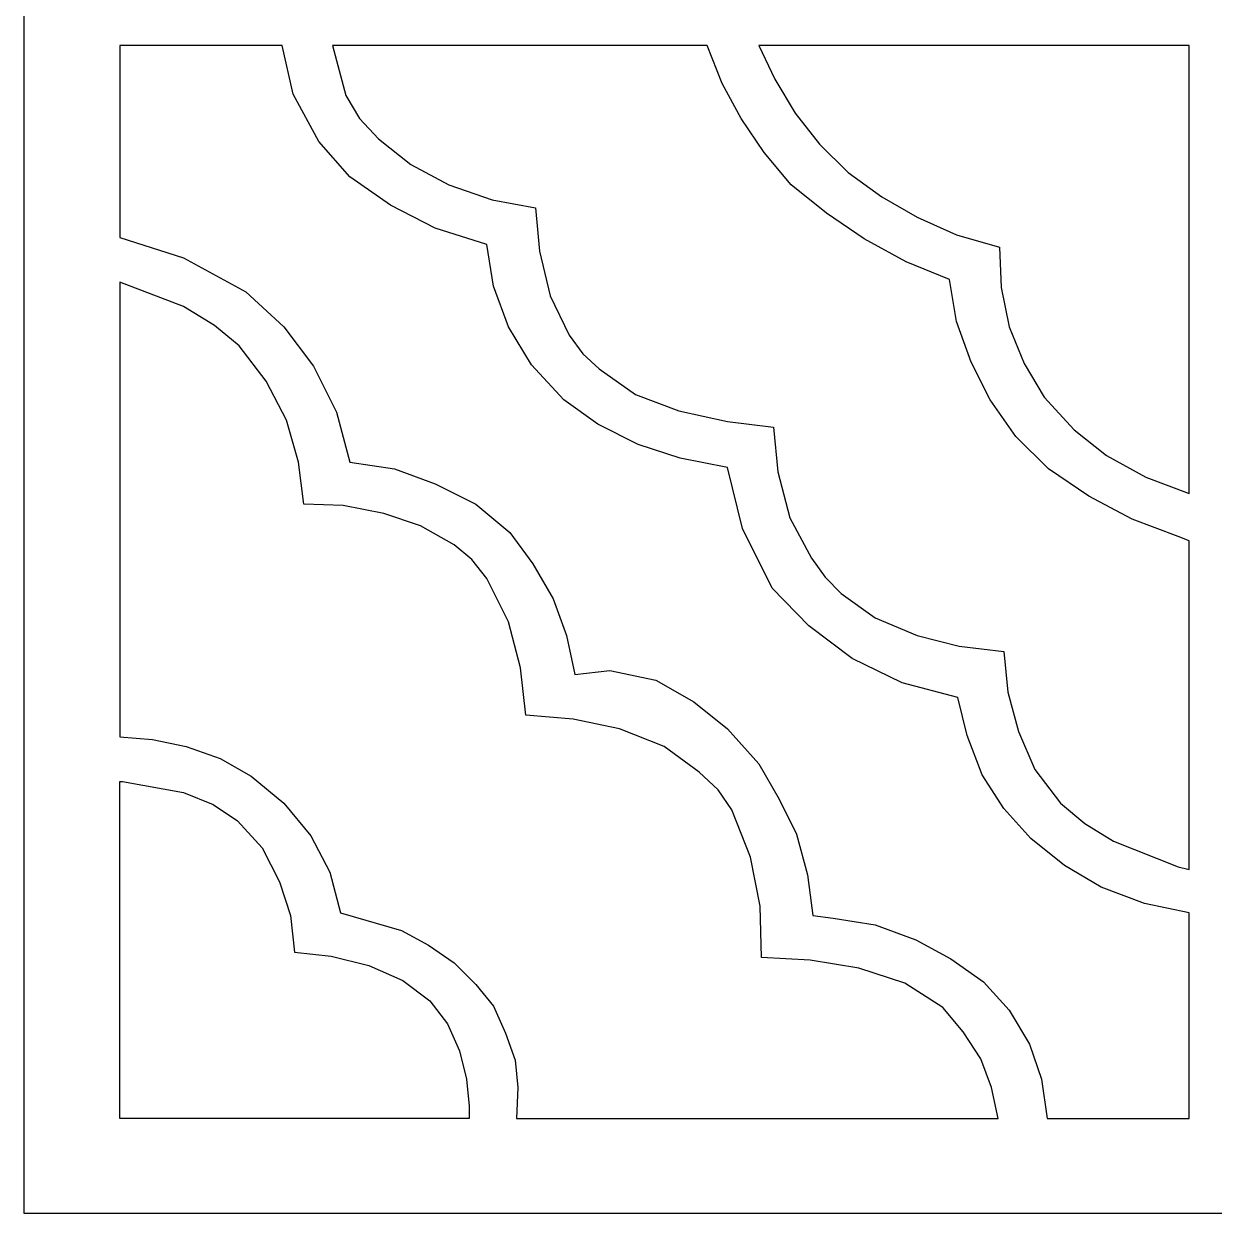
# Model space of a CAD drawing. Header units: centimetres. Extents: x -7.53 to -1.5, y 2.97 to 9.
# Drawn here: x -7.53 to -4.515, y 2.97 to 5.984 of the extents above; entities that cross this region are included whole.
import ezdxf

# ---------------------------------------------------------------- set-up
doc = ezdxf.new("R2010")
doc.units = ezdxf.units.CM
doc.header["$MEASUREMENT"] = 0
doc.layers.add('layer 1', color=7, linetype='Continuous')

msp = doc.modelspace()

# ---------------------------------------------------------------- linework, layer by layer
at = {"layer": 'layer 1', "color": 250}
for points, knots in [([(-7.52986, 9.00077), (-7.52986, 9.00077), (-1.49953, 9.00077), (-1.49953, 9.00077), (-1.49953, 9.00077), (-1.49953, 9.00077), (-1.49953, 2.97045), (-1.49953, 2.97045), (-1.49953, 2.97045), (-1.49953, 2.97045), (-7.52986, 2.97045), (-7.52986, 2.97045), (-7.52986, 2.97045), (-7.52986, 2.97045), (-7.52986, 9.00077), (-7.52986, 9.00077)], [0, 0, 0, 0, 0.2, 0.2, 0.2, 0.2, 0.4, 0.4, 0.4, 0.4, 0.6, 0.6, 0.6, 0.6, 1, 1, 1, 1]), ([(-6.87506, 5.92906), (-6.87506, 5.92906), (-6.84764, 5.80561), (-6.84764, 5.80561), (-6.84764, 5.80561), (-6.84764, 5.80561), (-6.7825, 5.68564), (-6.7825, 5.68564), (-6.7825, 5.68564), (-6.7825, 5.68564), (-6.70366, 5.59652), (-6.70366, 5.59652), (-6.70366, 5.59652), (-6.70366, 5.59652), (-6.60079, 5.52451), (-6.60079, 5.52451), (-6.60079, 5.52451), (-6.60079, 5.52451), (-6.48765, 5.46622), (-6.48765, 5.46622), (-6.48765, 5.46622), (-6.48765, 5.46622), (-6.3574, 5.42508), (-6.3574, 5.42508), (-6.3574, 5.42508), (-6.3574, 5.42508), (-6.34025, 5.31879), (-6.34025, 5.31879), (-6.34025, 5.31879), (-6.34025, 5.31879), (-6.30254, 5.21598), (-6.30254, 5.21598), (-6.30254, 5.21598), (-6.30254, 5.21598), (-6.24424, 5.11998), (-6.24424, 5.11998), (-6.24424, 5.11998), (-6.24424, 5.11998), (-6.16199, 5.03083), (-6.16199, 5.03083), (-6.16199, 5.03083), (-6.16199, 5.03083), (-6.07628, 4.96914), (-6.07628, 4.96914), (-6.07628, 4.96914), (-6.07628, 4.96914), (-5.97343, 4.91771), (-5.97343, 4.91771), (-5.97343, 4.91771), (-5.97343, 4.91771), (-5.86714, 4.88343), (-5.86714, 4.88343), (-5.86714, 4.88343), (-5.86714, 4.88343), (-5.74717, 4.85943), (-5.74717, 4.85943), (-5.74717, 4.85943), (-5.74717, 4.85943), (-5.70946, 4.70515), (-5.70946, 4.70515), (-5.70946, 4.70515), (-5.70946, 4.70515), (-5.63402, 4.55429), (-5.63402, 4.55429), (-5.63402, 4.55429), (-5.63402, 4.55429), (-5.54147, 4.4583), (-5.54147, 4.4583), (-5.54147, 4.4583), (-5.54147, 4.4583), (-5.43175, 4.37604), (-5.43175, 4.37604), (-5.43175, 4.37604), (-5.43175, 4.37604), (-5.30491, 4.31431), (-5.30491, 4.31431), (-5.30491, 4.31431), (-5.30491, 4.31431), (-5.16435, 4.27662), (-5.16435, 4.27662), (-5.16435, 4.27662), (-5.16435, 4.27662), (-5.14033, 4.18062), (-5.14033, 4.18062), (-5.14033, 4.18062), (-5.14033, 4.18062), (-5.10263, 4.0812), (-5.10263, 4.0812), (-5.10263, 4.0812), (-5.10263, 4.0812), (-5.04778, 3.9955), (-5.04778, 3.9955), (-5.04778, 3.9955), (-5.04778, 3.9955), (-4.97923, 3.9201), (-4.97923, 3.9201), (-4.97923, 3.9201), (-4.97923, 3.9201), (-4.89353, 3.85151), (-4.89353, 3.85151), (-4.89353, 3.85151), (-4.89353, 3.85151), (-4.80097, 3.79665), (-4.80097, 3.79665), (-4.80097, 3.79665), (-4.80097, 3.79665), (-4.69126, 3.75552), (-4.69126, 3.75552), (-4.69126, 3.75552), (-4.69126, 3.75552), (-4.57811, 3.73154), (-4.57811, 3.73154), (-4.57811, 3.73154), (-4.57811, 3.73154), (-4.57811, 3.21042), (-4.57811, 3.21042), (-4.57811, 3.21042), (-4.57811, 3.21042), (-4.93809, 3.21042), (-4.93809, 3.21042), (-4.93809, 3.21042), (-4.93809, 3.21042), (-4.95179, 3.30983), (-4.95179, 3.30983), (-4.95179, 3.30983), (-4.95179, 3.30983), (-4.98267, 3.39899), (-4.98267, 3.39899), (-4.98267, 3.39899), (-4.98267, 3.39899), (-5.03409, 3.48469), (-5.03409, 3.48469), (-5.03409, 3.48469), (-5.03409, 3.48469), (-5.0992, 3.55667), (-5.0992, 3.55667), (-5.0992, 3.55667), (-5.0992, 3.55667), (-5.18151, 3.61498), (-5.18151, 3.61498), (-5.18151, 3.61498), (-5.18151, 3.61498), (-5.27064, 3.66298), (-5.27064, 3.66298), (-5.27064, 3.66298), (-5.27064, 3.66298), (-5.37349, 3.70066), (-5.37349, 3.70066), (-5.37349, 3.70066), (-5.37349, 3.70066), (-5.47975, 3.71781), (-5.47975, 3.71781), (-5.47975, 3.71781), (-5.47975, 3.71781), (-5.53116, 3.72467), (-5.53116, 3.72467), (-5.53116, 3.72467), (-5.53116, 3.72467), (-5.54487, 3.82753), (-5.54487, 3.82753), (-5.54487, 3.82753), (-5.54487, 3.82753), (-5.5723, 3.93036), (-5.5723, 3.93036), (-5.5723, 3.93036), (-5.5723, 3.93036), (-5.61688, 4.01951), (-5.61688, 4.01951), (-5.61688, 4.01951), (-5.61688, 4.01951), (-5.66831, 4.10865), (-5.66831, 4.10865), (-5.66831, 4.10865), (-5.66831, 4.10865), (-5.74717, 4.19777), (-5.74717, 4.19777), (-5.74717, 4.19777), (-5.74717, 4.19777), (-5.83286, 4.26632), (-5.83286, 4.26632), (-5.83286, 4.26632), (-5.83286, 4.26632), (-5.92885, 4.32117), (-5.92885, 4.32117), (-5.92885, 4.32117), (-5.92885, 4.32117), (-6.04543, 4.34519), (-6.04543, 4.34519), (-6.04543, 4.34519), (-6.04543, 4.34519), (-6.13456, 4.33489), (-6.13456, 4.33489), (-6.13456, 4.33489), (-6.13456, 4.33489), (-6.15511, 4.43431), (-6.15511, 4.43431), (-6.15511, 4.43431), (-6.15511, 4.43431), (-6.18941, 4.52687), (-6.18941, 4.52687), (-6.18941, 4.52687), (-6.18941, 4.52687), (-6.24082, 4.61602), (-6.24082, 4.61602), (-6.24082, 4.61602), (-6.24082, 4.61602), (-6.2991, 4.69486), (-6.2991, 4.69486), (-6.2991, 4.69486), (-6.2991, 4.69486), (-6.38481, 4.76686), (-6.38481, 4.76686), (-6.38481, 4.76686), (-6.38481, 4.76686), (-6.48765, 4.81828), (-6.48765, 4.81828), (-6.48765, 4.81828), (-6.48765, 4.81828), (-6.59051, 4.856), (-6.59051, 4.856), (-6.59051, 4.856), (-6.59051, 4.856), (-6.70366, 4.87315), (-6.70366, 4.87315), (-6.70366, 4.87315), (-6.70366, 4.87315), (-6.73793, 4.99998), (-6.73793, 4.99998), (-6.73793, 4.99998), (-6.73793, 4.99998), (-6.79621, 5.11656), (-6.79621, 5.11656), (-6.79621, 5.11656), (-6.79621, 5.11656), (-6.87162, 5.21598), (-6.87162, 5.21598), (-6.87162, 5.21598), (-6.87162, 5.21598), (-6.9676, 5.30511), (-6.9676, 5.30511), (-6.9676, 5.30511), (-6.9676, 5.30511), (-7.12532, 5.3908), (-7.12532, 5.3908), (-7.12532, 5.3908), (-7.12532, 5.3908), (-7.28647, 5.44222), (-7.28647, 5.44222), (-7.28647, 5.44222), (-7.28647, 5.44222), (-7.28647, 5.92906), (-7.28647, 5.92906), (-7.28647, 5.92906), (-7.28647, 5.92906), (-6.87506, 5.92906), (-6.87506, 5.92906)], [0, 0, 0, 0, 0.0153846, 0.0153846, 0.0153846, 0.0153846, 0.0307692, 0.0307692, 0.0307692, 0.0307692, 0.0461538, 0.0461538, 0.0461538, 0.0461538, 0.0615385, 0.0615385, 0.0615385, 0.0615385, 0.0769231, 0.0769231, 0.0769231, 0.0769231, 0.0923077, 0.0923077, 0.0923077, 0.0923077, 0.1076923, 0.1076923, 0.1076923, 0.1076923, 0.1230769, 0.1230769, 0.1230769, 0.1230769, 0.1384615, 0.1384615, 0.1384615, 0.1384615, 0.1538462, 0.1538462, 0.1538462, 0.1538462, 0.1692308, 0.1692308, 0.1692308, 0.1692308, 0.1846154, 0.1846154, 0.1846154, 0.1846154, 0.2, 0.2, 0.2, 0.2, 0.2153846, 0.2153846, 0.2153846, 0.2153846, 0.2307692, 0.2307692, 0.2307692, 0.2307692, 0.2461538, 0.2461538, 0.2461538, 0.2461538, 0.2615385, 0.2615385, 0.2615385, 0.2615385, 0.2769231, 0.2769231, 0.2769231, 0.2769231, 0.2923077, 0.2923077, 0.2923077, 0.2923077, 0.3076923, 0.3076923, 0.3076923, 0.3076923, 0.3230769, 0.3230769, 0.3230769, 0.3230769, 0.3384615, 0.3384615, 0.3384615, 0.3384615, 0.3538462, 0.3538462, 0.3538462, 0.3538462, 0.3692308, 0.3692308, 0.3692308, 0.3692308, 0.3846154, 0.3846154, 0.3846154, 0.3846154, 0.4, 0.4, 0.4, 0.4, 0.4153846, 0.4153846, 0.4153846, 0.4153846, 0.4307692, 0.4307692, 0.4307692, 0.4307692, 0.4461538, 0.4461538, 0.4461538, 0.4461538, 0.4615385, 0.4615385, 0.4615385, 0.4615385, 0.4769231, 0.4769231, 0.4769231, 0.4769231, 0.4923077, 0.4923077, 0.4923077, 0.4923077, 0.5076923, 0.5076923, 0.5076923, 0.5076923, 0.5230769, 0.5230769, 0.5230769, 0.5230769, 0.5384615, 0.5384615, 0.5384615, 0.5384615, 0.5538462, 0.5538462, 0.5538462, 0.5538462, 0.5692308, 0.5692308, 0.5692308, 0.5692308, 0.5846154, 0.5846154, 0.5846154, 0.5846154, 0.6, 0.6, 0.6, 0.6, 0.6153846, 0.6153846, 0.6153846, 0.6153846, 0.6307692, 0.6307692, 0.6307692, 0.6307692, 0.6461538, 0.6461538, 0.6461538, 0.6461538, 0.6615385, 0.6615385, 0.6615385, 0.6615385, 0.6769231, 0.6769231, 0.6769231, 0.6769231, 0.6923077, 0.6923077, 0.6923077, 0.6923077, 0.7076923, 0.7076923, 0.7076923, 0.7076923, 0.7230769, 0.7230769, 0.7230769, 0.7230769, 0.7384615, 0.7384615, 0.7384615, 0.7384615, 0.7538462, 0.7538462, 0.7538462, 0.7538462, 0.7692308, 0.7692308, 0.7692308, 0.7692308, 0.7846154, 0.7846154, 0.7846154, 0.7846154, 0.8, 0.8, 0.8, 0.8, 0.8153846, 0.8153846, 0.8153846, 0.8153846, 0.8307692, 0.8307692, 0.8307692, 0.8307692, 0.8461538, 0.8461538, 0.8461538, 0.8461538, 0.8615385, 0.8615385, 0.8615385, 0.8615385, 0.8769231, 0.8769231, 0.8769231, 0.8769231, 0.8923077, 0.8923077, 0.8923077, 0.8923077, 0.9076923, 0.9076923, 0.9076923, 0.9076923, 0.9230769, 0.9230769, 0.9230769, 0.9230769, 0.9384615, 0.9384615, 0.9384615, 0.9384615, 0.9538462, 0.9538462, 0.9538462, 0.9538462, 0.9692308, 0.9692308, 0.9692308, 0.9692308, 1, 1, 1, 1]), ([(-6.74821, 5.92906), (-6.74821, 5.92906), (-5.7986, 5.92906), (-5.7986, 5.92906), (-5.7986, 5.92906), (-5.7986, 5.92906), (-5.76086, 5.83306), (-5.76086, 5.83306), (-5.76086, 5.83306), (-5.76086, 5.83306), (-5.71287, 5.74393), (-5.71287, 5.74393), (-5.71287, 5.74393), (-5.71287, 5.74393), (-5.65461, 5.65819), (-5.65461, 5.65819), (-5.65461, 5.65819), (-5.65461, 5.65819), (-5.58602, 5.57594), (-5.58602, 5.57594), (-5.58602, 5.57594), (-5.58602, 5.57594), (-5.49689, 5.50394), (-5.49689, 5.50394), (-5.49689, 5.50394), (-5.49689, 5.50394), (-5.40089, 5.4388), (-5.40089, 5.4388), (-5.40089, 5.4388), (-5.40089, 5.4388), (-5.29462, 5.38052), (-5.29462, 5.38052), (-5.29462, 5.38052), (-5.29462, 5.38052), (-5.18492, 5.33596), (-5.18492, 5.33596), (-5.18492, 5.33596), (-5.18492, 5.33596), (-5.16778, 5.22967), (-5.16778, 5.22967), (-5.16778, 5.22967), (-5.16778, 5.22967), (-5.13009, 5.12682), (-5.13009, 5.12682), (-5.13009, 5.12682), (-5.13009, 5.12682), (-5.08207, 5.03083), (-5.08207, 5.03083), (-5.08207, 5.03083), (-5.08207, 5.03083), (-5.01695, 4.93826), (-5.01695, 4.93826), (-5.01695, 4.93826), (-5.01695, 4.93826), (-4.93467, 4.856), (-4.93467, 4.856), (-4.93467, 4.856), (-4.93467, 4.856), (-4.83182, 4.78743), (-4.83182, 4.78743), (-4.83182, 4.78743), (-4.83182, 4.78743), (-4.72211, 4.72916), (-4.72211, 4.72916), (-4.72211, 4.72916), (-4.72211, 4.72916), (-4.60556, 4.6846), (-4.60556, 4.6846), (-4.60556, 4.6846), (-4.60556, 4.6846), (-4.57811, 4.67429), (-4.57811, 4.67429), (-4.57811, 4.67429), (-4.57811, 4.67429), (-4.57811, 3.84122), (-4.57811, 3.84122), (-4.57811, 3.84122), (-4.57811, 3.84122), (-4.60556, 3.84809), (-4.60556, 3.84809), (-4.60556, 3.84809), (-4.60556, 3.84809), (-4.7701, 3.91323), (-4.7701, 3.91323), (-4.7701, 3.91323), (-4.7701, 3.91323), (-4.84211, 3.9578), (-4.84211, 3.9578), (-4.84211, 3.9578), (-4.84211, 3.9578), (-4.90379, 4.00921), (-4.90379, 4.00921), (-4.90379, 4.00921), (-4.90379, 4.00921), (-4.96895, 4.09493), (-4.96895, 4.09493), (-4.96895, 4.09493), (-4.96895, 4.09493), (-5.01008, 4.1909), (-5.01008, 4.1909), (-5.01008, 4.1909), (-5.01008, 4.1909), (-5.03751, 4.29033), (-5.03751, 4.29033), (-5.03751, 4.29033), (-5.03751, 4.29033), (-5.04778, 4.39319), (-5.04778, 4.39319), (-5.04778, 4.39319), (-5.04778, 4.39319), (-5.16093, 4.40689), (-5.16093, 4.40689), (-5.16093, 4.40689), (-5.16093, 4.40689), (-5.26721, 4.43431), (-5.26721, 4.43431), (-5.26721, 4.43431), (-5.26721, 4.43431), (-5.37349, 4.47888), (-5.37349, 4.47888), (-5.37349, 4.47888), (-5.37349, 4.47888), (-5.4592, 4.54061), (-5.4592, 4.54061), (-5.4592, 4.54061), (-5.4592, 4.54061), (-5.50032, 4.58173), (-5.50032, 4.58173), (-5.50032, 4.58173), (-5.50032, 4.58173), (-5.53459, 4.62973), (-5.53459, 4.62973), (-5.53459, 4.62973), (-5.53459, 4.62973), (-5.58947, 4.7326), (-5.58947, 4.7326), (-5.58947, 4.7326), (-5.58947, 4.7326), (-5.62031, 4.84913), (-5.62031, 4.84913), (-5.62031, 4.84913), (-5.62031, 4.84913), (-5.63058, 4.96228), (-5.63058, 4.96228), (-5.63058, 4.96228), (-5.63058, 4.96228), (-5.74717, 4.976), (-5.74717, 4.976), (-5.74717, 4.976), (-5.74717, 4.976), (-5.87057, 5.00341), (-5.87057, 5.00341), (-5.87057, 5.00341), (-5.87057, 5.00341), (-5.98028, 5.04454), (-5.98028, 5.04454), (-5.98028, 5.04454), (-5.98028, 5.04454), (-6.07284, 5.1097), (-6.07284, 5.1097), (-6.07284, 5.1097), (-6.07284, 5.1097), (-6.11399, 5.1474), (-6.11399, 5.1474), (-6.11399, 5.1474), (-6.11399, 5.1474), (-6.14825, 5.1954), (-6.14825, 5.1954), (-6.14825, 5.1954), (-6.14825, 5.1954), (-6.19625, 5.2948), (-6.19625, 5.2948), (-6.19625, 5.2948), (-6.19625, 5.2948), (-6.22369, 5.40797), (-6.22369, 5.40797), (-6.22369, 5.40797), (-6.22369, 5.40797), (-6.23399, 5.51764), (-6.23399, 5.51764), (-6.23399, 5.51764), (-6.23399, 5.51764), (-6.34366, 5.53822), (-6.34366, 5.53822), (-6.34366, 5.53822), (-6.34366, 5.53822), (-6.45337, 5.57594), (-6.45337, 5.57594), (-6.45337, 5.57594), (-6.45337, 5.57594), (-6.54938, 5.62735), (-6.54938, 5.62735), (-6.54938, 5.62735), (-6.54938, 5.62735), (-6.63163, 5.69251), (-6.63163, 5.69251), (-6.63163, 5.69251), (-6.63163, 5.69251), (-6.67963, 5.74393), (-6.67963, 5.74393), (-6.67963, 5.74393), (-6.67963, 5.74393), (-6.71393, 5.80218), (-6.71393, 5.80218), (-6.71393, 5.80218), (-6.71393, 5.80218), (-6.74821, 5.92906), (-6.74821, 5.92906)], [0, 0, 0, 0, 0.0188679, 0.0188679, 0.0188679, 0.0188679, 0.0377358, 0.0377358, 0.0377358, 0.0377358, 0.0566038, 0.0566038, 0.0566038, 0.0566038, 0.0754717, 0.0754717, 0.0754717, 0.0754717, 0.0943396, 0.0943396, 0.0943396, 0.0943396, 0.1132075, 0.1132075, 0.1132075, 0.1132075, 0.1320755, 0.1320755, 0.1320755, 0.1320755, 0.1509434, 0.1509434, 0.1509434, 0.1509434, 0.1698113, 0.1698113, 0.1698113, 0.1698113, 0.1886792, 0.1886792, 0.1886792, 0.1886792, 0.2075472, 0.2075472, 0.2075472, 0.2075472, 0.2264151, 0.2264151, 0.2264151, 0.2264151, 0.245283, 0.245283, 0.245283, 0.245283, 0.2641509, 0.2641509, 0.2641509, 0.2641509, 0.2830189, 0.2830189, 0.2830189, 0.2830189, 0.3018868, 0.3018868, 0.3018868, 0.3018868, 0.3207547, 0.3207547, 0.3207547, 0.3207547, 0.3396226, 0.3396226, 0.3396226, 0.3396226, 0.3584906, 0.3584906, 0.3584906, 0.3584906, 0.3773585, 0.3773585, 0.3773585, 0.3773585, 0.3962264, 0.3962264, 0.3962264, 0.3962264, 0.4150943, 0.4150943, 0.4150943, 0.4150943, 0.4339623, 0.4339623, 0.4339623, 0.4339623, 0.4528302, 0.4528302, 0.4528302, 0.4528302, 0.4716981, 0.4716981, 0.4716981, 0.4716981, 0.490566, 0.490566, 0.490566, 0.490566, 0.509434, 0.509434, 0.509434, 0.509434, 0.5283019, 0.5283019, 0.5283019, 0.5283019, 0.5471698, 0.5471698, 0.5471698, 0.5471698, 0.5660377, 0.5660377, 0.5660377, 0.5660377, 0.5849057, 0.5849057, 0.5849057, 0.5849057, 0.6037736, 0.6037736, 0.6037736, 0.6037736, 0.6226415, 0.6226415, 0.6226415, 0.6226415, 0.6415094, 0.6415094, 0.6415094, 0.6415094, 0.6603774, 0.6603774, 0.6603774, 0.6603774, 0.6792453, 0.6792453, 0.6792453, 0.6792453, 0.6981132, 0.6981132, 0.6981132, 0.6981132, 0.7169811, 0.7169811, 0.7169811, 0.7169811, 0.7358491, 0.7358491, 0.7358491, 0.7358491, 0.754717, 0.754717, 0.754717, 0.754717, 0.7735849, 0.7735849, 0.7735849, 0.7735849, 0.7924528, 0.7924528, 0.7924528, 0.7924528, 0.8113208, 0.8113208, 0.8113208, 0.8113208, 0.8301887, 0.8301887, 0.8301887, 0.8301887, 0.8490566, 0.8490566, 0.8490566, 0.8490566, 0.8679245, 0.8679245, 0.8679245, 0.8679245, 0.8867925, 0.8867925, 0.8867925, 0.8867925, 0.9056604, 0.9056604, 0.9056604, 0.9056604, 0.9245283, 0.9245283, 0.9245283, 0.9245283, 0.9433962, 0.9433962, 0.9433962, 0.9433962, 0.9622642, 0.9622642, 0.9622642, 0.9622642, 1, 1, 1, 1]), ([(-4.57811, 4.79428), (-4.57811, 4.79428), (-4.68781, 4.83544), (-4.68781, 4.83544), (-4.68781, 4.83544), (-4.68781, 4.83544), (-4.78725, 4.89026), (-4.78725, 4.89026), (-4.78725, 4.89026), (-4.78725, 4.89026), (-4.86953, 4.95543), (-4.86953, 4.95543), (-4.86953, 4.95543), (-4.86953, 4.95543), (-4.94495, 5.03767), (-4.94495, 5.03767), (-4.94495, 5.03767), (-4.94495, 5.03767), (-4.99637, 5.12341), (-4.99637, 5.12341), (-4.99637, 5.12341), (-4.99637, 5.12341), (-5.03409, 5.21598), (-5.03409, 5.21598), (-5.03409, 5.21598), (-5.03409, 5.21598), (-5.05464, 5.31539), (-5.05464, 5.31539), (-5.05464, 5.31539), (-5.05464, 5.31539), (-5.05808, 5.41823), (-5.05808, 5.41823), (-5.05808, 5.41823), (-5.05808, 5.41823), (-5.16778, 5.4491), (-5.16778, 5.4491), (-5.16778, 5.4491), (-5.16778, 5.4491), (-5.26721, 5.49366), (-5.26721, 5.49366), (-5.26721, 5.49366), (-5.26721, 5.49366), (-5.35633, 5.54509), (-5.35633, 5.54509), (-5.35633, 5.54509), (-5.35633, 5.54509), (-5.44204, 5.60677), (-5.44204, 5.60677), (-5.44204, 5.60677), (-5.44204, 5.60677), (-5.51405, 5.67877), (-5.51405, 5.67877), (-5.51405, 5.67877), (-5.51405, 5.67877), (-5.57573, 5.75761), (-5.57573, 5.75761), (-5.57573, 5.75761), (-5.57573, 5.75761), (-5.62716, 5.84333), (-5.62716, 5.84333), (-5.62716, 5.84333), (-5.62716, 5.84333), (-5.66831, 5.92906), (-5.66831, 5.92906), (-5.66831, 5.92906), (-5.66831, 5.92906), (-4.57811, 5.92906), (-4.57811, 5.92906), (-4.57811, 5.92906), (-4.57811, 5.92906), (-4.57811, 4.79428), (-4.57811, 4.79428)], [0, 0, 0, 0, 0.0526316, 0.0526316, 0.0526316, 0.0526316, 0.1052632, 0.1052632, 0.1052632, 0.1052632, 0.1578947, 0.1578947, 0.1578947, 0.1578947, 0.2105263, 0.2105263, 0.2105263, 0.2105263, 0.2631579, 0.2631579, 0.2631579, 0.2631579, 0.3157895, 0.3157895, 0.3157895, 0.3157895, 0.3684211, 0.3684211, 0.3684211, 0.3684211, 0.4210526, 0.4210526, 0.4210526, 0.4210526, 0.4736842, 0.4736842, 0.4736842, 0.4736842, 0.5263158, 0.5263158, 0.5263158, 0.5263158, 0.5789474, 0.5789474, 0.5789474, 0.5789474, 0.6315789, 0.6315789, 0.6315789, 0.6315789, 0.6842105, 0.6842105, 0.6842105, 0.6842105, 0.7368421, 0.7368421, 0.7368421, 0.7368421, 0.7894737, 0.7894737, 0.7894737, 0.7894737, 0.8421053, 0.8421053, 0.8421053, 0.8421053, 0.8947368, 0.8947368, 0.8947368, 0.8947368, 1, 1, 1, 1]), ([(-7.28647, 5.32909), (-7.28647, 5.32909), (-7.12532, 5.26739), (-7.12532, 5.26739), (-7.12532, 5.26739), (-7.12532, 5.26739), (-7.04648, 5.2194), (-7.04648, 5.2194), (-7.04648, 5.2194), (-7.04648, 5.2194), (-6.98476, 5.16798), (-6.98476, 5.16798), (-6.98476, 5.16798), (-6.98476, 5.16798), (-6.91618, 5.07882), (-6.91618, 5.07882), (-6.91618, 5.07882), (-6.91618, 5.07882), (-6.86476, 4.97942), (-6.86476, 4.97942), (-6.86476, 4.97942), (-6.86476, 4.97942), (-6.83393, 4.87315), (-6.83393, 4.87315), (-6.83393, 4.87315), (-6.83393, 4.87315), (-6.82018, 4.76686), (-6.82018, 4.76686), (-6.82018, 4.76686), (-6.82018, 4.76686), (-6.72077, 4.76344), (-6.72077, 4.76344), (-6.72077, 4.76344), (-6.72077, 4.76344), (-6.61795, 4.74285), (-6.61795, 4.74285), (-6.61795, 4.74285), (-6.61795, 4.74285), (-6.52537, 4.71201), (-6.52537, 4.71201), (-6.52537, 4.71201), (-6.52537, 4.71201), (-6.43965, 4.66402), (-6.43965, 4.66402), (-6.43965, 4.66402), (-6.43965, 4.66402), (-6.39509, 4.62629), (-6.39509, 4.62629), (-6.39509, 4.62629), (-6.39509, 4.62629), (-6.3574, 4.5783), (-6.3574, 4.5783), (-6.3574, 4.5783), (-6.3574, 4.5783), (-6.30254, 4.46859), (-6.30254, 4.46859), (-6.30254, 4.46859), (-6.30254, 4.46859), (-6.2717, 4.35206), (-6.2717, 4.35206), (-6.2717, 4.35206), (-6.2717, 4.35206), (-6.25798, 4.23204), (-6.25798, 4.23204), (-6.25798, 4.23204), (-6.25798, 4.23204), (-6.138, 4.22175), (-6.138, 4.22175), (-6.138, 4.22175), (-6.138, 4.22175), (-6.02143, 4.19777), (-6.02143, 4.19777), (-6.02143, 4.19777), (-6.02143, 4.19777), (-5.90827, 4.15321), (-5.90827, 4.15321), (-5.90827, 4.15321), (-5.90827, 4.15321), (-5.81913, 4.08805), (-5.81913, 4.08805), (-5.81913, 4.08805), (-5.81913, 4.08805), (-5.77115, 4.0435), (-5.77115, 4.0435), (-5.77115, 4.0435), (-5.77115, 4.0435), (-5.73687, 3.99208), (-5.73687, 3.99208), (-5.73687, 3.99208), (-5.73687, 3.99208), (-5.68888, 3.8721), (-5.68888, 3.8721), (-5.68888, 3.8721), (-5.68888, 3.8721), (-5.66487, 3.74866), (-5.66487, 3.74866), (-5.66487, 3.74866), (-5.66487, 3.74866), (-5.66145, 3.61838), (-5.66145, 3.61838), (-5.66145, 3.61838), (-5.66145, 3.61838), (-5.53803, 3.61153), (-5.53803, 3.61153), (-5.53803, 3.61153), (-5.53803, 3.61153), (-5.41463, 3.59097), (-5.41463, 3.59097), (-5.41463, 3.59097), (-5.41463, 3.59097), (-5.29805, 3.55324), (-5.29805, 3.55324), (-5.29805, 3.55324), (-5.29805, 3.55324), (-5.20207, 3.49156), (-5.20207, 3.49156), (-5.20207, 3.49156), (-5.20207, 3.49156), (-5.15064, 3.42984), (-5.15064, 3.42984), (-5.15064, 3.42984), (-5.15064, 3.42984), (-5.10607, 3.36125), (-5.10607, 3.36125), (-5.10607, 3.36125), (-5.10607, 3.36125), (-5.07866, 3.28928), (-5.07866, 3.28928), (-5.07866, 3.28928), (-5.07866, 3.28928), (-5.06151, 3.21042), (-5.06151, 3.21042), (-5.06151, 3.21042), (-5.06151, 3.21042), (-6.28198, 3.21042), (-6.28198, 3.21042), (-6.28198, 3.21042), (-6.28198, 3.21042), (-6.27855, 3.28928), (-6.27855, 3.28928), (-6.27855, 3.28928), (-6.27855, 3.28928), (-6.2854, 3.35783), (-6.2854, 3.35783), (-6.2854, 3.35783), (-6.2854, 3.35783), (-6.3094, 3.4264), (-6.3094, 3.4264), (-6.3094, 3.4264), (-6.3094, 3.4264), (-6.34025, 3.49498), (-6.34025, 3.49498), (-6.34025, 3.49498), (-6.34025, 3.49498), (-6.38481, 3.54981), (-6.38481, 3.54981), (-6.38481, 3.54981), (-6.38481, 3.54981), (-6.43965, 3.60467), (-6.43965, 3.60467), (-6.43965, 3.60467), (-6.43965, 3.60467), (-6.5048, 3.64923), (-6.5048, 3.64923), (-6.5048, 3.64923), (-6.5048, 3.64923), (-6.57337, 3.68697), (-6.57337, 3.68697), (-6.57337, 3.68697), (-6.57337, 3.68697), (-6.72762, 3.73154), (-6.72762, 3.73154), (-6.72762, 3.73154), (-6.72762, 3.73154), (-6.75508, 3.83436), (-6.75508, 3.83436), (-6.75508, 3.83436), (-6.75508, 3.83436), (-6.80309, 3.92694), (-6.80309, 3.92694), (-6.80309, 3.92694), (-6.80309, 3.92694), (-6.87162, 4.00921), (-6.87162, 4.00921), (-6.87162, 4.00921), (-6.87162, 4.00921), (-6.95392, 4.07777), (-6.95392, 4.07777), (-6.95392, 4.07777), (-6.95392, 4.07777), (-7.03276, 4.12234), (-7.03276, 4.12234), (-7.03276, 4.12234), (-7.03276, 4.12234), (-7.11846, 4.15321), (-7.11846, 4.15321), (-7.11846, 4.15321), (-7.11846, 4.15321), (-7.20416, 4.17033), (-7.20416, 4.17033), (-7.20416, 4.17033), (-7.20416, 4.17033), (-7.28647, 4.17719), (-7.28647, 4.17719), (-7.28647, 4.17719), (-7.28647, 4.17719), (-7.28647, 5.32909), (-7.28647, 5.32909)], [0, 0, 0, 0, 0.0188679, 0.0188679, 0.0188679, 0.0188679, 0.0377358, 0.0377358, 0.0377358, 0.0377358, 0.0566038, 0.0566038, 0.0566038, 0.0566038, 0.0754717, 0.0754717, 0.0754717, 0.0754717, 0.0943396, 0.0943396, 0.0943396, 0.0943396, 0.1132075, 0.1132075, 0.1132075, 0.1132075, 0.1320755, 0.1320755, 0.1320755, 0.1320755, 0.1509434, 0.1509434, 0.1509434, 0.1509434, 0.1698113, 0.1698113, 0.1698113, 0.1698113, 0.1886792, 0.1886792, 0.1886792, 0.1886792, 0.2075472, 0.2075472, 0.2075472, 0.2075472, 0.2264151, 0.2264151, 0.2264151, 0.2264151, 0.245283, 0.245283, 0.245283, 0.245283, 0.2641509, 0.2641509, 0.2641509, 0.2641509, 0.2830189, 0.2830189, 0.2830189, 0.2830189, 0.3018868, 0.3018868, 0.3018868, 0.3018868, 0.3207547, 0.3207547, 0.3207547, 0.3207547, 0.3396226, 0.3396226, 0.3396226, 0.3396226, 0.3584906, 0.3584906, 0.3584906, 0.3584906, 0.3773585, 0.3773585, 0.3773585, 0.3773585, 0.3962264, 0.3962264, 0.3962264, 0.3962264, 0.4150943, 0.4150943, 0.4150943, 0.4150943, 0.4339623, 0.4339623, 0.4339623, 0.4339623, 0.4528302, 0.4528302, 0.4528302, 0.4528302, 0.4716981, 0.4716981, 0.4716981, 0.4716981, 0.490566, 0.490566, 0.490566, 0.490566, 0.509434, 0.509434, 0.509434, 0.509434, 0.5283019, 0.5283019, 0.5283019, 0.5283019, 0.5471698, 0.5471698, 0.5471698, 0.5471698, 0.5660377, 0.5660377, 0.5660377, 0.5660377, 0.5849057, 0.5849057, 0.5849057, 0.5849057, 0.6037736, 0.6037736, 0.6037736, 0.6037736, 0.6226415, 0.6226415, 0.6226415, 0.6226415, 0.6415094, 0.6415094, 0.6415094, 0.6415094, 0.6603774, 0.6603774, 0.6603774, 0.6603774, 0.6792453, 0.6792453, 0.6792453, 0.6792453, 0.6981132, 0.6981132, 0.6981132, 0.6981132, 0.7169811, 0.7169811, 0.7169811, 0.7169811, 0.7358491, 0.7358491, 0.7358491, 0.7358491, 0.754717, 0.754717, 0.754717, 0.754717, 0.7735849, 0.7735849, 0.7735849, 0.7735849, 0.7924528, 0.7924528, 0.7924528, 0.7924528, 0.8113208, 0.8113208, 0.8113208, 0.8113208, 0.8301887, 0.8301887, 0.8301887, 0.8301887, 0.8490566, 0.8490566, 0.8490566, 0.8490566, 0.8679245, 0.8679245, 0.8679245, 0.8679245, 0.8867925, 0.8867925, 0.8867925, 0.8867925, 0.9056604, 0.9056604, 0.9056604, 0.9056604, 0.9245283, 0.9245283, 0.9245283, 0.9245283, 0.9433962, 0.9433962, 0.9433962, 0.9433962, 0.9622642, 0.9622642, 0.9622642, 0.9622642, 1, 1, 1, 1]), ([(-7.28647, 4.06408), (-7.28647, 4.06408), (-7.28647, 3.21042), (-7.28647, 3.21042), (-7.28647, 3.21042), (-7.28647, 3.21042), (-6.40196, 3.21042), (-6.40196, 3.21042), (-6.40196, 3.21042), (-6.40196, 3.21042), (-6.40196, 3.24128), (-6.40196, 3.24128), (-6.40196, 3.24128), (-6.40196, 3.24128), (-6.40881, 3.30983), (-6.40881, 3.30983), (-6.40881, 3.30983), (-6.40881, 3.30983), (-6.42597, 3.38184), (-6.42597, 3.38184), (-6.42597, 3.38184), (-6.42597, 3.38184), (-6.4568, 3.4504), (-6.4568, 3.4504), (-6.4568, 3.4504), (-6.4568, 3.4504), (-6.50137, 3.50868), (-6.50137, 3.50868), (-6.50137, 3.50868), (-6.50137, 3.50868), (-6.56995, 3.56011), (-6.56995, 3.56011), (-6.56995, 3.56011), (-6.56995, 3.56011), (-6.65566, 3.5978), (-6.65566, 3.5978), (-6.65566, 3.5978), (-6.65566, 3.5978), (-6.75165, 3.62182), (-6.75165, 3.62182), (-6.75165, 3.62182), (-6.75165, 3.62182), (-6.84421, 3.63212), (-6.84421, 3.63212), (-6.84421, 3.63212), (-6.84421, 3.63212), (-6.8545, 3.72467), (-6.8545, 3.72467), (-6.8545, 3.72467), (-6.8545, 3.72467), (-6.88192, 3.81037), (-6.88192, 3.81037), (-6.88192, 3.81037), (-6.88192, 3.81037), (-6.92648, 3.89607), (-6.92648, 3.89607), (-6.92648, 3.89607), (-6.92648, 3.89607), (-6.9882, 3.96467), (-6.9882, 3.96467), (-6.9882, 3.96467), (-6.9882, 3.96467), (-7.0499, 4.00579), (-7.0499, 4.00579), (-7.0499, 4.00579), (-7.0499, 4.00579), (-7.12532, 4.03662), (-7.12532, 4.03662), (-7.12532, 4.03662), (-7.12532, 4.03662), (-7.27961, 4.06408), (-7.27961, 4.06408), (-7.27961, 4.06408), (-7.27961, 4.06408), (-7.28647, 4.06408), (-7.28647, 4.06408)], [0, 0, 0, 0, 0.05, 0.05, 0.05, 0.05, 0.1, 0.1, 0.1, 0.1, 0.15, 0.15, 0.15, 0.15, 0.2, 0.2, 0.2, 0.2, 0.25, 0.25, 0.25, 0.25, 0.3, 0.3, 0.3, 0.3, 0.35, 0.35, 0.35, 0.35, 0.4, 0.4, 0.4, 0.4, 0.45, 0.45, 0.45, 0.45, 0.5, 0.5, 0.5, 0.5, 0.55, 0.55, 0.55, 0.55, 0.6, 0.6, 0.6, 0.6, 0.65, 0.65, 0.65, 0.65, 0.7, 0.7, 0.7, 0.7, 0.75, 0.75, 0.75, 0.75, 0.8, 0.8, 0.8, 0.8, 0.85, 0.85, 0.85, 0.85, 0.9, 0.9, 0.9, 0.9, 1, 1, 1, 1])]:
    msp.add_open_spline(points, degree=3, knots=knots, dxfattribs=at)

doc.saveas('drawing.dxf')
